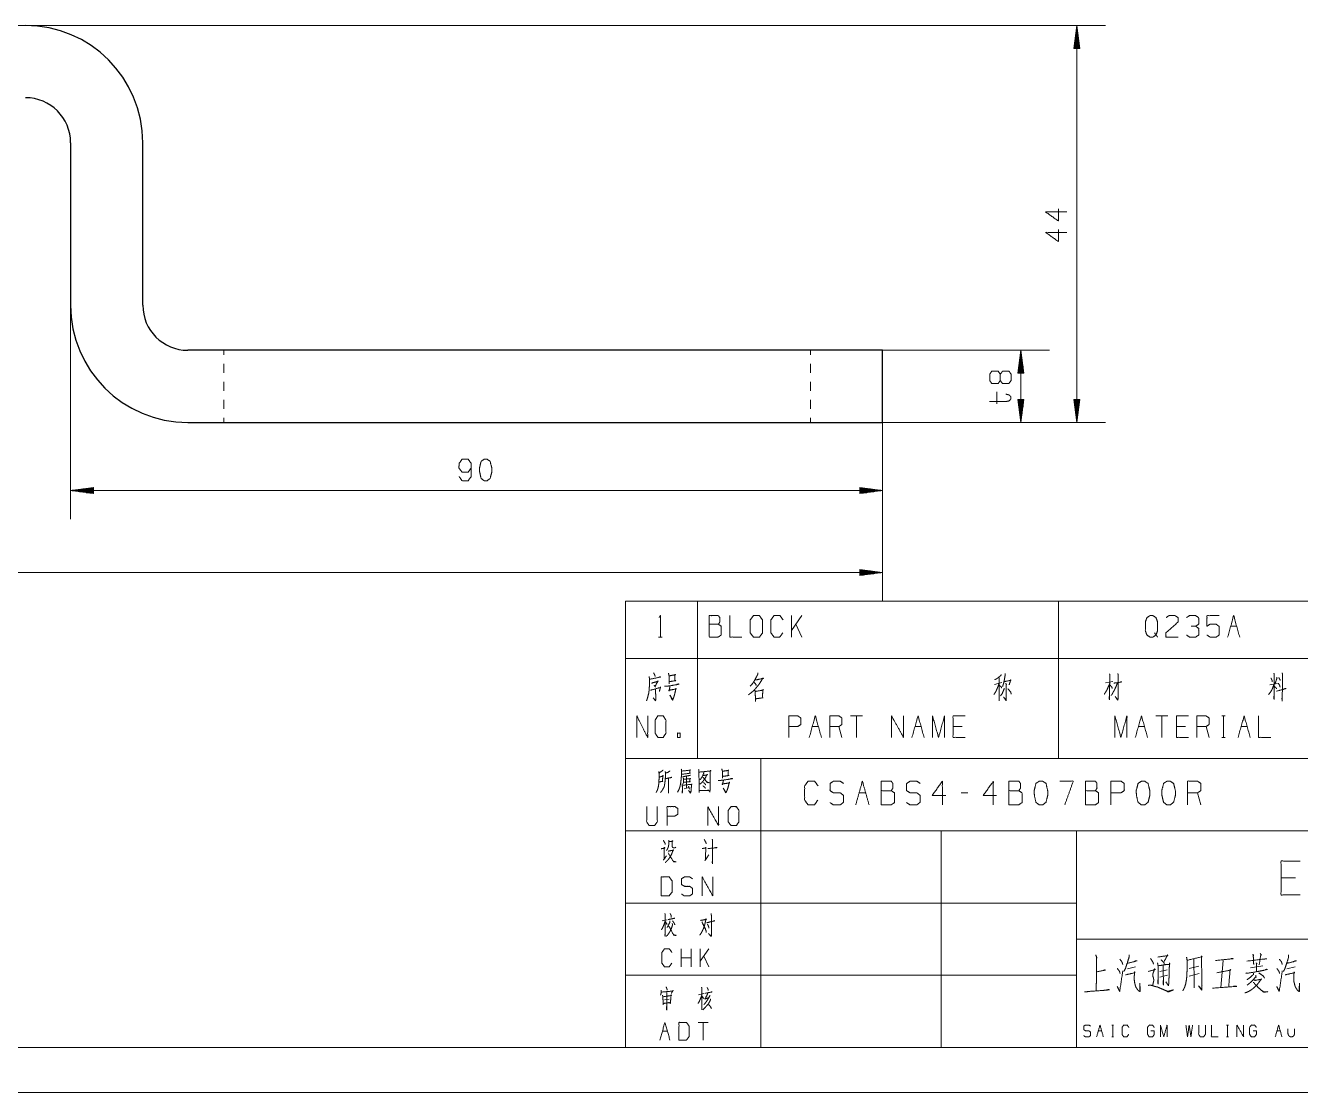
# Model space of a CAD drawing. Header units: millimetres. Extents: x 0 to 420, y 0 to 297.
# Drawn here: x 168.5 to 309.8, y 0 to 118.3 of the extents above; entities that cross this region are included whole.
import ezdxf

# ---------------------------------------------------------------- set-up
doc = ezdxf.new("R2010")
doc.units = ezdxf.units.MM
doc.layers.add('1', color=7, linetype='Continuous', true_color=0xffffff)

msp = doc.modelspace()

# ---------------------------------------------------------------- linework, layer by layer
at = {"layer": '1', "color": 13, "linetype": 'Continuous', "lineweight": 18}
for p, q in [((166.93, 118.26), (288.21, 118.26)), ((285.03, 118.26), (284.7, 115.72)), ((284.91, 115.72), (284.91, 117.29)), ((284.96, 115.72), (284.96, 117.68)), ((285.01, 115.72), (285.01, 118.07)), ((285.37, 115.72), (285.03, 118.26)), ((285.03, 118.26), (285.03, 74.26)), ((285.06, 115.72), (285.06, 118.07)), ((285.11, 115.72), (285.11, 117.68)), ((285.16, 115.72), (285.16, 117.29)), ((284.76, 115.72), (284.76, 116.14)), ((284.81, 115.72), (284.81, 116.52)), ((284.86, 115.72), (284.86, 116.91)), ((285.21, 115.72), (285.21, 116.91)), ((285.26, 115.72), (285.26, 116.52)), ((285.31, 115.72), (285.31, 116.14)), ((284.7, 115.72), (284.7, 115.75)), ((284.7, 115.72), (284.7, 115.75)), ((284.7, 115.72), (285.37, 115.72)), ((285.36, 115.72), (285.36, 115.75)), ((285.36, 115.72), (285.36, 115.75)), ((173.51, 87.26), (173.51, 63.54)), ((263.51, 82.26), (282.02, 82.26)), ((278.84, 82.26), (278.51, 79.72)), ((278.82, 79.72), (278.82, 82.07)), ((279.18, 79.72), (278.84, 82.26)), ((278.84, 82.26), (278.84, 74.26)), ((278.87, 79.72), (278.87, 82.07)), ((278.66, 79.72), (278.66, 80.91)), ((278.72, 79.72), (278.72, 81.29)), ((278.77, 79.72), (278.77, 81.68)), ((278.92, 79.72), (278.92, 81.68)), ((278.97, 79.72), (278.97, 81.29)), ((279.02, 79.72), (279.02, 80.91)), ((278.51, 79.72), (278.51, 79.75)), ((278.51, 79.72), (278.51, 79.75)), ((278.51, 79.72), (279.18, 79.72)), ((278.56, 79.72), (278.56, 80.14)), ((278.61, 79.72), (278.61, 80.52)), ((279.07, 79.72), (279.07, 80.52)), ((279.12, 79.72), (279.12, 80.14)), ((279.17, 79.72), (279.17, 79.75)), ((279.17, 79.72), (279.17, 79.75)), ((278.51, 76.8), (278.51, 76.77)), ((278.51, 76.8), (278.51, 76.77)), ((278.51, 76.8), (278.84, 74.26)), ((279.18, 76.8), (278.51, 76.8)), ((278.56, 76.8), (278.56, 76.38)), ((278.61, 76.8), (278.61, 76)), ((278.66, 76.8), (278.66, 75.61)), ((278.72, 76.8), (278.72, 75.22)), ((278.77, 76.8), (278.77, 74.84)), ((278.82, 76.8), (278.82, 74.45)), ((278.84, 74.26), (279.18, 76.8)), ((278.87, 76.8), (278.87, 74.45)), ((278.92, 76.8), (278.92, 74.84)), ((278.97, 76.8), (278.97, 75.22)), ((279.02, 76.8), (279.02, 75.61)), ((279.07, 76.8), (279.07, 76)), ((279.12, 76.8), (279.12, 76.38)), ((279.17, 76.8), (279.17, 76.77)), ((279.17, 76.8), (279.17, 76.77)), ((284.7, 76.8), (284.7, 76.77)), ((284.7, 76.8), (284.7, 76.77)), ((284.7, 76.8), (285.03, 74.26)), ((285.37, 76.8), (284.7, 76.8)), ((284.76, 76.8), (284.76, 76.38)), ((284.81, 76.8), (284.81, 76)), ((284.86, 76.8), (284.86, 75.61)), ((284.91, 76.8), (284.91, 75.22)), ((284.96, 76.8), (284.96, 74.84)), ((285.01, 76.8), (285.01, 74.45)), ((285.03, 74.26), (285.37, 76.8)), ((285.06, 76.8), (285.06, 74.45)), ((285.11, 76.8), (285.11, 74.84)), ((285.16, 76.8), (285.16, 75.22)), ((285.21, 76.8), (285.21, 75.61)), ((285.26, 76.8), (285.26, 76)), ((285.31, 76.8), (285.31, 76.38)), ((285.36, 76.8), (285.36, 76.77)), ((285.36, 76.8), (285.36, 76.77)), ((263.51, 74.26), (263.51, 54.45)), ((263.51, 74.26), (263.51, 63.54)), ((263.51, 74.26), (282.02, 74.26)), ((263.51, 74.26), (288.21, 74.26)), ((176.05, 67.05), (173.51, 66.71)), ((173.51, 66.71), (176.05, 66.38)), ((263.51, 66.71), (173.51, 66.71)), ((176.05, 66.74), (173.7, 66.74)), ((176.05, 66.69), (173.7, 66.69)), ((176.05, 66.79), (174.09, 66.79)), ((176.05, 66.64), (174.09, 66.64)), ((176.05, 66.84), (174.48, 66.84)), ((176.05, 66.59), (174.48, 66.59)), ((176.05, 66.89), (174.86, 66.89)), ((176.05, 66.54), (174.86, 66.54)), ((176.05, 66.94), (175.25, 66.94)), ((176.05, 66.48), (175.25, 66.48)), ((176.05, 66.99), (175.63, 66.99)), ((176.05, 66.43), (175.63, 66.43)), ((176.05, 67.04), (176.02, 67.04)), ((176.05, 67.04), (176.02, 67.04)), ((176.05, 66.38), (176.05, 67.05)), ((260.97, 67.05), (260.97, 66.38)), ((263.51, 66.71), (260.97, 67.05)), ((260.97, 67.04), (261, 67.04)), ((260.97, 67.04), (261, 67.04)), ((260.97, 66.99), (261.39, 66.99)), ((260.97, 66.94), (261.77, 66.94)), ((260.97, 66.89), (262.16, 66.89)), ((260.97, 66.84), (262.55, 66.84)), ((260.97, 66.79), (262.93, 66.79)), ((260.97, 66.74), (263.32, 66.74)), ((260.97, 66.38), (263.51, 66.71)), ((260.97, 66.69), (263.32, 66.69)), ((260.97, 66.64), (262.93, 66.64)), ((260.97, 66.59), (262.55, 66.59)), ((260.97, 66.54), (262.16, 66.54)), ((260.97, 66.48), (261.77, 66.48)), ((260.97, 66.43), (261.39, 66.43)), ((176.05, 66.38), (176.02, 66.38)), ((176.05, 66.38), (176.02, 66.38)), ((260.97, 66.38), (261, 66.38)), ((260.97, 66.38), (261, 66.38)), ((260.97, 57.96), (261, 57.96)), ((260.97, 57.96), (261, 57.96)), ((260.97, 57.96), (260.97, 57.29)), ((263.51, 57.63), (260.97, 57.96)), ((263.51, 57.63), (61.51, 57.63)), ((260.97, 57.91), (261.39, 57.91)), ((260.97, 57.85), (261.77, 57.85)), ((260.97, 57.8), (262.16, 57.8)), ((260.97, 57.75), (262.55, 57.75)), ((260.97, 57.7), (262.93, 57.7)), ((260.97, 57.65), (263.32, 57.65)), ((260.97, 57.29), (263.51, 57.63)), ((260.97, 57.6), (263.32, 57.6)), ((260.97, 57.55), (262.93, 57.55)), ((260.97, 57.5), (262.55, 57.5)), ((260.97, 57.45), (262.16, 57.45)), ((260.97, 57.4), (261.77, 57.4)), ((260.97, 57.35), (261.39, 57.35)), ((260.97, 57.3), (261, 57.3)), ((260.97, 57.3), (261, 57.3))]:
    msp.add_line(p, q, dxfattribs=at)
at = {"layer": '1', "color": 30, "linetype": 'Continuous', "lineweight": 25}
for p, q in [((173.51, 105.26), (173.51, 87.26)), ((181.51, 87.26), (181.51, 105.26)), ((263.51, 82.26), (186.51, 82.26)), ((263.51, 74.26), (263.51, 82.26)), ((186.51, 74.26), (263.51, 74.26))]:
    msp.add_line(p, q, dxfattribs=at)
at = {"layer": '1', "color": 43, "linetype": 'Continuous', "lineweight": 18}
for p, q in [((190.51, 82.26), (190.51, 81.76)), ((255.51, 81.76), (255.51, 82.26)), ((190.51, 80.76), (190.51, 79.76)), ((255.51, 79.76), (255.51, 80.76)), ((190.51, 78.76), (190.51, 77.76)), ((255.51, 77.76), (255.51, 78.76)), ((190.51, 76.76), (190.51, 75.76)), ((255.51, 75.76), (255.51, 76.76)), ((190.51, 74.76), (190.51, 74.26)), ((255.51, 74.26), (255.51, 74.76))]:
    msp.add_line(p, q, dxfattribs=at)
at = {"layer": '1', "color": 95, "linetype": 'Continuous', "lineweight": 18}
for p, q in [((276.18, 76.32), (276.18, 77.64)), ((235, 54.46), (243, 54.46)), ((235, 54.46), (235, 48.11)), ((243, 54.46), (243, 48.11)), ((243, 54.46), (283, 54.46)), ((283, 54.46), (283, 48.11)), ((283, 54.46), (313, 54.46)), ((254.57, 52.85), (253.41, 51.2)), ((253.41, 50.48), (253.41, 52.85)), ((254.57, 50.48), (253.9, 51.9)), ((302.09, 51.68), (302.76, 51.68)), ((238.67, 50.48), (239.09, 50.48)), ((235, 48.11), (243, 48.11)), ((235, 48.11), (235, 37)), ((243, 48.11), (243, 37)), ((243, 48.11), (283, 48.11)), ((283, 48.11), (283, 37)), ((283, 48.11), (313, 48.11)), ((275.91, 45.23), (276.73, 45.45)), ((288.21, 45.4), (289.01, 45.55)), ((306.41, 45.2), (307.27, 45.33)), ((261.28, 41.74), (259.94, 41.74)), ((260.61, 41.74), (260.61, 39.36)), ((295.14, 41.74), (293.8, 41.74)), ((294.47, 41.74), (294.47, 39.36)), ((301.12, 41.74), (301.46, 41.74)), ((301.3, 41.74), (301.3, 39.36)), ((255.72, 40.56), (256.39, 40.56)), ((259, 39.36), (258.67, 40.56)), ((267.1, 40.56), (267.77, 40.56)), ((272.33, 40.56), (271.32, 40.56)), ((291.86, 40.56), (292.53, 40.56)), ((297.08, 40.56), (296.08, 40.56)), ((299.7, 39.36), (299.36, 40.56)), ((303.24, 40.56), (303.91, 40.56)), ((301.12, 39.36), (301.46, 39.36)), ((235, 37), (243, 37)), ((243, 37), (283, 37)), ((283, 37), (313, 37)), ((241.79, 35.05), (241.78, 33.74)), ((241.5, 33.66), (242.04, 33.81)), ((260.9, 33.21), (261.64, 33.21)), ((272.95, 33.21), (272.21, 33.21)), ((298.78, 31.88), (298.41, 33.21)), ((309.27, 23.8), (307.68, 23.8)), ((239.62, 19.15), (239.06, 19.01)), ((239.43, 18.9), (239.63, 18.63)), ((241.17, 13.94), (241.17, 15.91)), ((242.28, 13.94), (242.28, 15.91)), ((244.25, 15.91), (243.29, 14.54)), ((243.29, 13.94), (243.29, 15.91)), ((242.28, 14.94), (241.17, 14.94)), ((244.25, 13.94), (243.7, 15.12)), ((301.25, 14.63), (300.98, 11.62)), ((290.64, 13.69), (291.54, 13.94)), ((294.25, 13.42), (295.03, 13.59)), ((294.25, 12.8), (295.08, 13)), ((297.47, 12.9), (298.59, 13.18)), ((298.54, 14.01), (297.49, 13.73)), ((304.3, 13.8), (305.66, 14.04)), ((308.32, 13.69), (309.22, 13.94)), ((239.32, 10.28), (239.85, 10.36)), ((243.7, 10.96), (243.12, 10.84)), ((243.49, 10.67), (243.68, 10.43)), ((244.18, 7.77), (243.07, 7.77)), ((243.62, 7.77), (243.62, 5.8)), ((288.91, 7.48), (289.1, 7.48)), ((289.01, 7.48), (289.01, 6.17)), ((301.64, 7.48), (301.83, 7.48)), ((301.74, 7.48), (301.74, 6.17)), ((239.1, 6.79), (239.66, 6.79)), ((287.41, 6.84), (287.78, 6.84)), ((288.91, 6.17), (289.1, 6.17)), ((301.64, 6.17), (301.83, 6.17)), ((307.21, 6.84), (307.58, 6.84))]:
    msp.add_line(p, q, dxfattribs=at)
at = {"layer": '1', "color": 132, "linetype": 'Continuous', "lineweight": 18}
for p, q in [((235, 37), (235, 5)), ((235, 37), (415, 37)), ((250, 37), (250, 5)), ((235, 29), (415, 29)), ((270, 29), (270, 5)), ((285, 29), (285, 5)), ((235, 21), (285, 21)), ((285, 17), (394, 17)), ((235, 13), (285, 13)), ((25, 5), (415, 5)), ((235, 5), (415, 5)), ((0, 0), (420, 0))]:
    msp.add_line(p, q, dxfattribs=at)
at = {"layer": '1', "color": 30, "linetype": 'Continuous', "lineweight": 25}
for centre, radius, start, end in [((168.51, 105.26), 13, 0, 90), ((168.51, 105.26), 5, 0, 90), ((186.51, 87.26), 13, 180, 270), ((186.51, 87.26), 5, 180, 270)]:
    msp.add_arc(centre, radius, start, end, dxfattribs=at)
at = {"layer": '1', "color": 95, "linetype": 'Continuous', "lineweight": 18}
for points, knots in [([(282.99, 97.94), (282.99, 96.59), (281.57, 97.6), (283.94, 97.6)], [0, 0, 0.24587, 0.565295, 1, 1]), ([(282.99, 95.66), (282.99, 94.32), (281.57, 95.33), (283.94, 95.33)], [0, 0, 0.24587, 0.565295, 1, 1]), ([(276.55, 78.91), (276.33, 78.59), (275.6, 78.59), (275.38, 78.91), (275.38, 79.6), (275.6, 79.94), (276.33, 79.94), (276.55, 79.6), (276.55, 78.91), (276.8, 78.58), (277.5, 78.58), (277.75, 78.91), (277.75, 79.6), (277.53, 79.94), (276.8, 79.94), (276.55, 79.6)], [0, 0, 0.047573, 0.136085, 0.183659, 0.267815, 0.317165, 0.405677, 0.455028, 0.539184, 0.590296, 0.675757, 0.72687, 0.811026, 0.860376, 0.948888, 1, 1]), ([(277.18, 77.4), (277.53, 77.31), (277.73, 77.11), (277.73, 76.87), (277.53, 76.65), (277.18, 76.58), (275.35, 76.58)], [0, 0, 0.107404, 0.190397, 0.264021, 0.350761, 0.456999, 1, 1]), ([(216.57, 68.28), (216.89, 67.81), (217.58, 67.81), (217.91, 68.28), (217.91, 69.71), (217.58, 70.18), (216.89, 70.18), (216.57, 69.71), (216.55, 69.23), (216.89, 68.76), (217.58, 68.76), (217.91, 69.23)], [0, 0, 0.076857, 0.169525, 0.247728, 0.439296, 0.517499, 0.610167, 0.687024, 0.750924, 0.829129, 0.921797, 1, 1]), ([(219.68, 67.81), (220.01, 68.06), (220.19, 68.76), (220.19, 69.23), (220.01, 69.96), (219.68, 70.18), (219.34, 70.18), (219.01, 69.96), (218.83, 69.23), (218.85, 68.76), (219.01, 68.06), (219.34, 67.81), (219.68, 67.81)], [0, 0, 0.067527, 0.183972, 0.260585, 0.380944, 0.446143, 0.500306, 0.565505, 0.685864, 0.76253, 0.87831, 0.945837, 1, 1]), ([(238.74, 52.65), (238.88, 52.85), (238.88, 50.48)], [0, 0, 0.093491, 1, 1]), ([(244.3, 51.9), (244.3, 52.85), (245.31, 52.85), (245.47, 52.63), (245.47, 52.15), (245.31, 51.9), (244.3, 51.9), (244.3, 50.48), (245.29, 50.48), (245.62, 50.7), (245.62, 51.68), (245.31, 51.9)], [0, 0, 0.115917, 0.238846, 0.272468, 0.330427, 0.366584, 0.489512, 0.663388, 0.78416, 0.833484, 0.952452, 1, 1]), ([(246.58, 52.85), (246.58, 50.48), (247.92, 50.48)], [0, 0, 0.638733, 1, 1]), ([(249.19, 50.48), (249.86, 50.48), (250.2, 50.95), (250.2, 52.38), (249.86, 52.85), (249.19, 52.85), (248.83, 52.38), (248.83, 50.95), (249.19, 50.48)], [0, 0, 0.102684, 0.191619, 0.409477, 0.498411, 0.601095, 0.691619, 0.909477, 1, 1]), ([(252.45, 50.95), (252.12, 50.48), (251.46, 50.48), (251.13, 50.95), (251.13, 52.38), (251.46, 52.85), (252.14, 52.85), (252.47, 52.38)], [0, 0, 0.11457, 0.243368, 0.357935, 0.638584, 0.753151, 0.88543, 1, 1]), ([(293.65, 50.95), (293.81, 50.7), (293.48, 50.48), (293.14, 50.48), (292.8, 50.7), (292.63, 51.18), (292.63, 52.15), (292.8, 52.63), (293.14, 52.85), (293.48, 52.85), (293.81, 52.63), (293.99, 52.15), (293.99, 51.2), (293.81, 50.7), (293.99, 50.48)], [0, 0, 0.043279, 0.102317, 0.151367, 0.210407, 0.284429, 0.426831, 0.500853, 0.559894, 0.608944, 0.667982, 0.742004, 0.880755, 0.958211, 1, 1]), ([(294.92, 52.63), (295.24, 52.85), (295.93, 52.85), (296.27, 52.63), (296.27, 52.15), (294.9, 50.95), (294.92, 50.48), (296.27, 50.48)], [0, 0, 0.069691, 0.192979, 0.265274, 0.350227, 0.674741, 0.759752, 1, 1]), ([(298.21, 51.68), (298.54, 51.9), (298.54, 52.63), (298.21, 52.85), (297.52, 52.85), (297.18, 52.63)], [0, 0, 0.153872, 0.429851, 0.583723, 0.846122, 1, 1]), ([(299.46, 50.7), (299.79, 50.48), (300.48, 50.48), (300.82, 50.7), (300.82, 51.65), (300.48, 51.9), (299.79, 51.9), (299.46, 51.68), (299.46, 52.85), (300.82, 52.85)], [0, 0, 0.062229, 0.168345, 0.230571, 0.376816, 0.441264, 0.547379, 0.609609, 0.79049, 1, 1]), ([(297.2, 50.7), (297.52, 50.48), (298.21, 50.48), (298.54, 50.7), (298.54, 51.43), (298.21, 51.68), (297.69, 51.68)], [0, 0, 0.124123, 0.34369, 0.472445, 0.703376, 0.836727, 1, 1]), ([(237.64, 46.1), (237.67, 45.8), (237.67, 45.4), (237.66, 45.05), (237.63, 44.58), (237.58, 44.23), (237.45, 43.73), (237.39, 43.53), (237.34, 43.4)], [0, 0, 0.110092, 0.256085, 0.383957, 0.5577, 0.686593, 0.874746, 0.95125, 1, 1]), ([(237.69, 45.8), (238.9, 46.05), (238.83, 46.08), (238.69, 46)], [0, 0, 0.844337, 0.890571, 1, 1]), ([(237.91, 45.37), (238.63, 45.58), (238.63, 45.62), (238.28, 45.02), (238.33, 44.93), (238.18, 45.15)], [0, 0, 0.399217, 0.42587, 0.794862, 0.853779, 1, 1]), ([(238.13, 46.5), (238.24, 46.3), (238.28, 46.2), (238.3, 46.1)], [0, 0, 0.518666, 0.769903, 1, 1]), ([(239.35, 45.02), (239.56, 45.02), (239.96, 45.08), (240.97, 45.25), (240.86, 45.28), (240.7, 45.23)], [0, 0, 0.106701, 0.321702, 0.85493, 0.913855, 1, 1]), ([(239.78, 46.47), (239.84, 46.18), (239.84, 45.3), (239.84, 45.53), (240.59, 45.65), (240.47, 45.65), (240.5, 46.28), (240.51, 46.38), (240.54, 46.3), (240.43, 46.28), (239.84, 46.18)], [0, 0, 0.080215, 0.309219, 0.368106, 0.567901, 0.600755, 0.764536, 0.791028, 0.812305, 0.841788, 1, 1]), ([(249.44, 45.75), (249.5, 45.73), (250.29, 45.9), (250.24, 45.95), (250.1, 45.7), (249.94, 45.43), (249.78, 45.2), (249.6, 44.98), (249.41, 44.75), (249.2, 44.52), (248.97, 44.33), (248.79, 44.2), (248.65, 44.08)], [0, 0, 0.0171, 0.254607, 0.275861, 0.359626, 0.452276, 0.532639, 0.616084, 0.702807, 0.792986, 0.881826, 0.944957, 1, 1]), ([(249.69, 46.53), (249.67, 46.35), (249.46, 45.95), (249.34, 45.7), (249.2, 45.48), (249.02, 45.23), (248.84, 45.05)], [0, 0, 0.101776, 0.36375, 0.525156, 0.678923, 0.856077, 1, 1]), ([(249.25, 45.48), (249.28, 45.45), (249.48, 45.23), (249.5, 45.1), (249.43, 45.28)], [0, 0, 0.066034, 0.519579, 0.712126, 1, 1]), ([(276.41, 45.33), (276.3, 45), (276.18, 44.73), (276.07, 44.45), (275.97, 44.3), (275.84, 44.1)], [0, 0, 0.251918, 0.474135, 0.691328, 0.826704, 1, 1]), ([(276.66, 46.33), (276.62, 46.22), (276.39, 46.03), (276.14, 45.85), (275.93, 45.75)], [0, 0, 0.111855, 0.433099, 0.752711, 1, 1]), ([(276.41, 45.95), (276.43, 43.98), (276.44, 43.42), (276.41, 43.53), (276.43, 43.75)], [0, 0, 0.691282, 0.883884, 0.921007, 1, 1]), ([(277.11, 46.43), (277.1, 46.3), (277.01, 45.78), (276.94, 45.43), (276.81, 45)], [0, 0, 0.086568, 0.451631, 0.696475, 1, 1]), ([(277.15, 45.35), (277.24, 45.23), (277.2, 45.25), (277.22, 43.92), (277.22, 43.6), (277.2, 43.42), (276.92, 43.83), (277.2, 43.48)], [0, 0, 0.051678, 0.066292, 0.513632, 0.623346, 0.682724, 0.848097, 1, 1]), ([(276.97, 45.53), (277.77, 45.7), (277.7, 45.73), (277.54, 45.18)], [0, 0, 0.557068, 0.608359, 1, 1]), ([(288.69, 45.33), (288.51, 44.95), (288.37, 44.6), (288.23, 44.38), (288.07, 44.13)], [0, 0, 0.306151, 0.584923, 0.781175, 1, 1]), ([(288.67, 46.4), (288.69, 46.28), (288.65, 43.55), (288.62, 43.7), (288.67, 44.18)], [0, 0, 0.03624, 0.818558, 0.862798, 1, 1]), ([(289.52, 45.35), (289.38, 45), (289.2, 44.6), (289.04, 44.33), (288.94, 44.13), (288.83, 44)], [0, 0, 0.247885, 0.535064, 0.743693, 0.892347, 1, 1]), ([(289.15, 45.37), (290.01, 45.5), (289.96, 45.53), (289.86, 45.48)], [0, 0, 0.832664, 0.888443, 1, 1]), ([(289.59, 46.43), (289.61, 46.3), (289.61, 43.67), (289.59, 43.53), (289.57, 43.48), (289.27, 43.9), (289.57, 43.53)], [0, 0, 0.03191, 0.695404, 0.733579, 0.746984, 0.878542, 1, 1]), ([(306.55, 45.93), (306.67, 45.7), (306.69, 45.6), (306.69, 45.5)], [0, 0, 0.560245, 0.781808, 1, 1]), ([(306.88, 46.47), (306.92, 46.33), (306.9, 43.58), (306.87, 43.73), (306.9, 44.03)], [0, 0, 0.04586, 0.864244, 0.910105, 1, 1]), ([(307.22, 46.05), (307.22, 45.93), (306.99, 45.28)], [0, 0, 0.153484, 1, 1]), ([(307.38, 45.35), (307.48, 45.18), (307.54, 45.05), (307.56, 44.93)], [0, 0, 0.438509, 0.729472, 1, 1]), ([(307.41, 46), (307.56, 45.75), (307.57, 45.65)], [0, 0, 0.738795, 1, 1]), ([(307.8, 46.5), (307.84, 46.33), (307.8, 43.4), (307.77, 43.63), (307.8, 43.92)], [0, 0, 0.049134, 0.854185, 0.916866, 1, 1]), ([(237.77, 44.58), (238.91, 44.9), (238.9, 44.98), (238.77, 44.45)], [0, 0, 0.658858, 0.701264, 1, 1]), ([(238.35, 44.73), (238.36, 43.8), (238.36, 43.53), (238.35, 43.4), (238.07, 43.75), (238.33, 43.45)], [0, 0, 0.42491, 0.551214, 0.609076, 0.815631, 1, 1]), ([(239.95, 45.08), (239.84, 44.48), (239.81, 44.58), (240.64, 44.73), (240.59, 44.83), (240.59, 44.73), (240.5, 44.3), (240.43, 44.03), (240.36, 43.8), (240.29, 43.63), (240.25, 43.5), (240.22, 43.48), (239.93, 44.05), (240.23, 43.53)], [0, 0, 0.140876, 0.165081, 0.360229, 0.385754, 0.40885, 0.509385, 0.574531, 0.629565, 0.672502, 0.70335, 0.712616, 0.860567, 1, 1]), ([(249.34, 44.58), (249.37, 44.5), (249.41, 43.88), (249.43, 43.8), (249.43, 43.35), (249.41, 43.55), (249.41, 43.63), (250.27, 43.75), (250.17, 43.75), (250.26, 44.68), (250.29, 44.63), (250.24, 44.6), (249.39, 44.45)], [0, 0, 0.018828, 0.160989, 0.178489, 0.280681, 0.326276, 0.343309, 0.542028, 0.566109, 0.777127, 0.791032, 0.804344, 1, 1]), ([(276.43, 45.15), (276.66, 44.95), (276.71, 44.85)], [0, 0, 0.729081, 1, 1]), ([(276.99, 44.83), (276.97, 44.7), (276.78, 44.25), (276.58, 43.95)], [0, 0, 0.129621, 0.63294, 1, 1]), ([(277.4, 44.75), (277.72, 44.35), (277.77, 44.15)], [0, 0, 0.711824, 1, 1]), ([(288.71, 45.18), (288.95, 44.88), (288.97, 44.77)], [0, 0, 0.792937, 1, 1]), ([(306.87, 45.18), (306.72, 44.77), (306.57, 44.48), (306.42, 44.27), (306.28, 44.1)], [0, 0, 0.34388, 0.619111, 0.817638, 1, 1]), ([(306.9, 45.05), (307.13, 44.83), (307.18, 44.75)], [0, 0, 0.777846, 1, 1]), ([(307.15, 44.48), (308.23, 44.77), (308.16, 44.8), (308.03, 44.73)], [0, 0, 0.835919, 0.891927, 1, 1]), ([(236.28, 39.36), (236.28, 41.74), (237.47, 39.36), (237.47, 41.74)], [0, 0, 0.320621, 0.679379, 1, 1]), ([(238.6, 39.36), (239.2, 39.36), (239.5, 39.84), (239.5, 41.26), (239.2, 41.74), (238.6, 41.74), (238.29, 41.26), (238.29, 39.84), (238.6, 39.36)], [0, 0, 0.094594, 0.183574, 0.409674, 0.498654, 0.593248, 0.683574, 0.909674, 1, 1]), ([(253.11, 39.36), (253.11, 41.74), (254.11, 41.74), (254.45, 41.51), (254.45, 40.79), (254.1, 40.56), (253.11, 40.56)], [0, 0, 0.401146, 0.571314, 0.639588, 0.762043, 0.832817, 1, 1]), ([(257.66, 39.36), (257.66, 41.74), (258.67, 41.74), (259, 41.51), (259, 40.79), (258.67, 40.56), (257.66, 40.56)], [0, 0, 0.400952, 0.571034, 0.639278, 0.761674, 0.829918, 1, 1]), ([(264.49, 39.36), (264.49, 41.74), (265.83, 39.36), (265.83, 41.74)], [0, 0, 0.317574, 0.682426, 1, 1]), ([(269.04, 39.36), (269.04, 41.74), (269.71, 39.36), (270.38, 41.74), (270.38, 39.36)], [0, 0, 0.245192, 0.5, 0.754808, 1, 1]), ([(272.66, 39.36), (271.32, 39.36), (271.32, 41.74), (272.66, 41.74)], [0, 0, 0.26539, 0.73461, 1, 1]), ([(289.25, 39.36), (289.25, 41.74), (289.92, 39.36), (290.59, 41.74), (290.59, 39.36)], [0, 0, 0.245192, 0.5, 0.754808, 1, 1]), ([(297.42, 39.36), (296.08, 39.36), (296.08, 41.74), (297.42, 41.74)], [0, 0, 0.26539, 0.73461, 1, 1]), ([(298.35, 39.36), (298.35, 41.74), (299.36, 41.74), (299.7, 41.51), (299.7, 40.79), (299.36, 40.56), (298.35, 40.56)], [0, 0, 0.400952, 0.571034, 0.639278, 0.761674, 0.829918, 1, 1]), ([(305.18, 41.74), (305.18, 39.36), (306.53, 39.36)], [0, 0, 0.638733, 1, 1]), ([(240.77, 39.36), (241.07, 39.36), (241.07, 39.84), (240.77, 39.84), (240.77, 39.36)], [0, 0, 0.192791, 0.5, 0.692791, 1, 1]), ([(239.2, 35.73), (239.14, 35.69), (238.72, 35.4), (238.69, 35.58), (238.73, 35.4), (238.73, 34.83), (238.72, 34.47), (238.7, 34.23), (238.67, 33.99), (238.62, 33.77), (238.56, 33.55), (238.48, 33.39), (238.42, 33.26)], [0, 0, 0.024363, 0.186803, 0.243942, 0.302154, 0.485023, 0.597668, 0.675195, 0.753199, 0.825098, 0.898191, 0.953346, 1, 1]), ([(239.94, 35.64), (239.69, 35.47), (239.45, 35.4), (239.42, 35.58), (239.45, 35.31), (239.44, 35.05), (239.42, 34.76), (239.4, 34.52), (239.37, 34.3), (239.34, 34.05), (239.3, 33.88), (239.22, 33.74), (239.14, 33.59), (239.06, 33.46), (238.98, 33.35), (238.9, 33.26)], [0, 0, 0.096323, 0.172941, 0.229419, 0.31342, 0.396988, 0.487497, 0.564126, 0.634338, 0.711439, 0.768976, 0.817389, 0.871907, 0.92032, 0.962889, 1, 1]), ([(241.2, 35.84), (241.21, 35.64), (241.21, 35.29), (241.2, 34.96), (241.18, 34.74), (241.15, 34.45), (241.11, 34.21), (241.06, 33.94), (241, 33.74), (240.92, 33.55), (240.79, 33.3)], [0, 0, 0.076501, 0.212087, 0.339339, 0.424292, 0.535104, 0.630036, 0.733301, 0.813244, 0.895184, 1, 1]), ([(241.25, 35.62), (242.21, 35.73), (242.17, 35.78), (242.12, 35.38), (242.2, 35.38), (241.23, 35.27)], [0, 0, 0.39108, 0.416924, 0.577585, 0.60892, 1, 1]), ([(243.12, 35.8), (243.15, 35.51), (243.18, 33.24), (243.17, 33.48), (244.27, 33.48), (244.2, 33.5), (244.04, 33.48)], [0, 0, 0.069512, 0.617083, 0.675676, 0.942511, 0.962039, 1, 1]), ([(243.17, 35.51), (244.48, 35.64), (244.43, 35.71), (244.4, 35.51), (244.38, 33.52), (244.37, 33.3), (244.26, 33.48)], [0, 0, 0.32813, 0.348326, 0.398409, 0.893176, 0.948286, 1, 1]), ([(243.68, 35.49), (243.68, 35.38), (243.54, 35.05), (243.37, 34.78), (243.29, 34.67)], [0, 0, 0.119857, 0.510439, 0.853216, 1, 1]), ([(245.69, 35.86), (245.76, 35.6), (245.76, 34.83), (245.76, 35.03), (246.51, 35.14), (246.38, 35.14), (246.41, 35.69), (246.43, 35.78), (246.46, 35.71), (246.35, 35.69), (245.76, 35.6)], [0, 0, 0.076615, 0.294118, 0.350048, 0.563217, 0.598361, 0.753969, 0.779212, 0.799823, 0.831203, 1, 1]), ([(238.76, 34.41), (238.8, 34.43), (239.15, 34.5), (239.11, 34.47), (239.15, 35.16), (239.19, 35.07), (238.75, 34.96)], [0, 0, 0.022681, 0.239273, 0.269981, 0.676983, 0.732557, 1, 1]), ([(239.44, 34.78), (240.14, 34.92), (240.09, 34.94), (240.01, 34.89)], [0, 0, 0.834819, 0.895271, 1, 1]), ([(239.79, 34.83), (239.79, 33.19), (239.78, 33.3), (239.79, 33.48)], [0, 0, 0.849785, 0.907773, 1, 1]), ([(241.29, 34.23), (241.31, 34.03), (241.32, 33.52), (241.31, 33.19), (241.29, 33.28), (241.32, 33.5)], [0, 0, 0.147471, 0.523365, 0.768668, 0.835023, 1, 1]), ([(241.32, 34.05), (242.39, 34.16), (242.35, 34.23), (242.34, 34.12), (242.29, 33.61), (242.28, 33.41), (242.21, 33.19), (242.01, 33.48), (242.23, 33.26)], [0, 0, 0.374083, 0.399749, 0.43883, 0.61759, 0.687459, 0.767887, 0.891105, 1, 1]), ([(242.2, 35.18), (242.15, 35.14), (241.76, 35.07), (241.54, 35.03), (241.34, 34.98)], [0, 0, 0.07226, 0.516589, 0.766867, 1, 1]), ([(241.42, 34.87), (241.43, 34.72), (241.46, 34.27), (241.45, 34.39), (242.18, 34.45), (242.12, 34.45), (242.17, 34.85), (242.2, 34.78), (241.43, 34.72)], [0, 0, 0.056492, 0.217482, 0.258029, 0.525926, 0.548635, 0.694164, 0.720796, 1, 1]), ([(242, 33.94), (242.06, 33.77), (242.09, 33.63)], [0, 0, 0.579215, 1, 1]), ([(243.6, 35.16), (243.66, 35.14), (244.1, 35.2), (244.06, 35.27), (243.85, 34.85), (243.7, 34.63), (243.56, 34.45), (243.42, 34.3), (243.26, 34.19)], [0, 0, 0.033928, 0.260451, 0.302015, 0.540804, 0.679359, 0.795007, 0.902031, 1, 1]), ([(243.57, 34.92), (243.62, 34.92), (244.1, 34.34), (244.27, 34.34), (244.1, 34.39), (244.02, 34.43)], [0, 0, 0.037884, 0.645156, 0.784053, 0.927468, 1, 1]), ([(243.59, 33.99), (243.79, 33.83), (243.88, 33.72)], [0, 0, 0.637944, 1, 1]), ([(243.65, 34.36), (243.82, 34.21), (243.9, 34.1)], [0, 0, 0.630834, 1, 1]), ([(245.27, 34.58), (245.48, 34.58), (245.88, 34.63), (246.88, 34.78), (246.77, 34.8), (246.61, 34.76)], [0, 0, 0.107045, 0.322389, 0.855631, 0.914429, 1, 1]), ([(245.87, 34.63), (245.76, 34.1), (245.72, 34.19), (246.55, 34.32), (246.51, 34.41), (246.51, 34.32), (246.41, 33.94), (246.35, 33.7), (246.27, 33.5), (246.21, 33.35), (246.16, 33.24), (246.13, 33.22), (245.85, 33.72), (246.15, 33.26)], [0, 0, 0.136367, 0.159976, 0.371153, 0.396349, 0.418608, 0.516111, 0.579315, 0.633124, 0.675136, 0.705359, 0.714999, 0.861275, 1, 1]), ([(256.33, 32.41), (255.96, 31.88), (255.24, 31.88), (254.87, 32.41), (254.87, 33.98), (255.24, 34.5), (255.98, 34.5), (256.35, 33.98)], [0, 0, 0.114568, 0.243368, 0.357936, 0.638584, 0.753151, 0.885432, 1, 1]), ([(257.68, 32.13), (258.05, 31.88), (258.81, 31.88), (259.18, 32.16), (259.18, 32.93), (258.81, 33.21), (258.07, 33.21), (257.68, 33.45), (257.68, 34.26), (258.07, 34.5), (258.81, 34.5), (259.18, 34.26)], [0, 0, 0.068036, 0.184054, 0.254519, 0.372335, 0.4428, 0.555844, 0.62637, 0.748394, 0.818921, 0.931965, 1, 1]), ([(260.53, 31.88), (261.27, 34.5), (262.01, 31.88)], [0, 0, 0.500001, 1, 1]), ([(263.36, 33.45), (263.36, 34.5), (264.47, 34.5), (264.64, 34.26), (264.64, 33.73), (264.47, 33.45), (263.36, 33.45), (263.36, 31.88), (264.45, 31.88), (264.82, 32.13), (264.82, 33.21), (264.47, 33.45)], [0, 0, 0.115917, 0.238847, 0.272469, 0.330428, 0.366584, 0.489513, 0.663389, 0.784162, 0.833485, 0.952453, 1, 1]), ([(266.17, 32.13), (266.54, 31.88), (267.3, 31.88), (267.67, 32.16), (267.67, 32.93), (267.3, 33.21), (266.56, 33.21), (266.17, 33.45), (266.17, 34.26), (266.56, 34.5), (267.3, 34.5), (267.67, 34.26)], [0, 0, 0.068038, 0.184056, 0.254519, 0.372335, 0.442799, 0.555842, 0.62637, 0.748394, 0.818922, 0.931965, 1, 1]), ([(270.5, 32.93), (269.01, 32.93), (270.13, 34.5), (270.13, 31.88)], [0, 0, 0.24587, 0.565295, 1, 1]), ([(276.15, 32.93), (274.67, 32.93), (275.78, 34.5), (275.78, 31.88)], [0, 0, 0.24587, 0.565295, 1, 1]), ([(277.5, 33.45), (277.5, 34.5), (278.61, 34.5), (278.79, 34.26), (278.79, 33.73), (278.61, 33.45), (277.5, 33.45), (277.5, 31.88), (278.59, 31.88), (278.96, 32.13), (278.96, 33.21), (278.61, 33.45)], [0, 0, 0.115917, 0.238847, 0.272469, 0.330428, 0.366584, 0.489513, 0.663389, 0.784162, 0.833485, 0.952453, 1, 1]), ([(281.25, 31.88), (281.62, 32.16), (281.81, 32.93), (281.81, 33.45), (281.62, 34.26), (281.25, 34.5), (280.87, 34.5), (280.5, 34.26), (280.31, 33.45), (280.33, 32.93), (280.5, 32.16), (280.87, 31.88), (281.25, 31.88)], [0, 0, 0.067528, 0.183973, 0.260585, 0.380944, 0.446144, 0.500308, 0.565506, 0.685865, 0.76253, 0.878311, 0.945836, 1, 1]), ([(283.7, 31.88), (284.64, 34.5), (283.16, 34.5)], [0, 0, 0.652472, 1, 1]), ([(285.99, 33.45), (285.99, 34.5), (287.1, 34.5), (287.27, 34.26), (287.27, 33.73), (287.1, 33.45), (285.99, 33.45), (285.99, 31.88), (287.08, 31.88), (287.45, 32.13), (287.45, 33.21), (287.1, 33.45)], [0, 0, 0.115916, 0.238847, 0.272469, 0.330428, 0.366584, 0.489514, 0.663389, 0.784163, 0.833486, 0.952453, 1, 1]), ([(288.81, 31.88), (288.81, 34.5), (289.93, 34.5), (290.3, 34.26), (290.3, 33.45), (289.91, 33.21), (288.81, 33.21)], [0, 0, 0.401148, 0.571313, 0.639589, 0.762044, 0.83282, 1, 1]), ([(292.56, 31.88), (292.93, 32.16), (293.13, 32.93), (293.13, 33.45), (292.93, 34.26), (292.56, 34.5), (292.19, 34.5), (291.82, 34.26), (291.62, 33.45), (291.64, 32.93), (291.82, 32.16), (292.19, 31.88), (292.56, 31.88)], [0, 0, 0.067525, 0.18397, 0.260582, 0.380941, 0.446139, 0.500306, 0.565503, 0.685862, 0.762527, 0.878308, 0.945833, 1, 1]), ([(295.39, 31.88), (295.76, 32.16), (295.96, 32.93), (295.96, 33.45), (295.76, 34.26), (295.39, 34.5), (295.02, 34.5), (294.65, 34.26), (294.45, 33.45), (294.47, 32.93), (294.65, 32.16), (295.02, 31.88), (295.39, 31.88)], [0, 0, 0.067526, 0.183972, 0.260584, 0.380944, 0.446141, 0.500306, 0.565504, 0.685863, 0.762529, 0.87831, 0.945835, 1, 1]), ([(297.3, 31.88), (297.3, 34.5), (298.41, 34.5), (298.78, 34.26), (298.78, 33.45), (298.41, 33.21), (297.3, 33.21)], [0, 0, 0.40095, 0.571035, 0.639277, 0.761673, 0.829915, 1, 1]), ([(237.36, 31.68), (237.36, 30), (237.64, 29.58), (238.23, 29.58), (238.54, 30), (238.54, 31.68)], [0, 0, 0.33715, 0.438599, 0.557782, 0.66285, 1, 1]), ([(239.62, 29.58), (239.62, 31.68), (240.51, 31.68), (240.81, 31.48), (240.81, 30.84), (240.49, 30.64), (239.62, 30.64)], [0, 0, 0.401145, 0.571312, 0.639588, 0.762043, 0.832818, 1, 1]), ([(244.15, 29.58), (244.15, 31.68), (245.33, 29.58), (245.33, 31.68)], [0, 0, 0.317575, 0.682425, 1, 1]), ([(246.71, 29.58), (247.3, 29.58), (247.59, 30), (247.59, 31.26), (247.3, 31.68), (246.71, 31.68), (246.39, 31.26), (246.39, 30), (246.71, 29.58)], [0, 0, 0.102684, 0.19162, 0.409478, 0.498414, 0.601098, 0.69162, 0.909478, 1, 1]), ([(238.96, 27.01), (239.39, 27.1), (239.32, 27.19), (239.31, 27.01), (239.29, 25.84), (239.21, 25.75), (239.54, 26.22)], [0, 0, 0.167422, 0.209474, 0.278414, 0.733408, 0.779231, 1, 1]), ([(239.2, 27.94), (239.39, 27.63), (239.42, 27.5)], [0, 0, 0.726452, 1, 1]), ([(239.75, 26.75), (240.35, 26.86), (240.31, 26.92), (240.17, 26.53), (240.09, 26.35), (240.01, 26.2), (239.89, 26), (239.75, 25.82), (239.6, 25.67), (239.5, 25.55), (239.4, 25.49)], [0, 0, 0.254941, 0.288363, 0.462053, 0.541623, 0.612966, 0.709673, 0.80267, 0.888733, 0.952733, 1, 1]), ([(239.81, 27.98), (239.82, 27.78), (239.82, 27.56), (239.79, 27.37), (239.75, 27.17), (239.68, 27.03), (239.62, 26.92), (239.54, 26.81)], [0, 0, 0.161539, 0.340478, 0.503498, 0.668955, 0.787647, 0.890428, 1, 1]), ([(239.84, 27.81), (240.26, 27.85), (240.23, 27.92), (240.18, 27.74), (240.18, 27.59), (240.18, 27.3), (240.2, 27.23), (240.23, 27.17), (240.29, 27.14), (240.37, 27.12), (240.48, 27.12), (240.54, 27.14), (240.59, 27.19)], [0, 0, 0.256861, 0.301243, 0.412007, 0.505689, 0.679669, 0.720918, 0.765306, 0.805452, 0.854617, 0.920845, 0.960991, 1, 1]), ([(243.51, 27.03), (243.94, 27.12), (243.91, 27.17), (243.88, 25.8), (243.82, 25.71), (244.24, 26.33)], [0, 0, 0.163595, 0.183435, 0.685805, 0.725489, 1, 1]), ([(243.74, 28.03), (243.93, 27.7), (243.96, 27.56)], [0, 0, 0.736529, 1, 1]), ([(244.15, 27.03), (245.16, 27.14), (245.1, 27.17), (244.97, 27.12)], [0, 0, 0.837047, 0.891364, 1, 1]), ([(244.63, 28.09), (244.65, 27.94), (244.65, 25.36), (244.63, 25.53), (244.65, 25.75)], [0, 0, 0.049515, 0.872926, 0.929447, 1, 1]), ([(239.73, 26.55), (239.76, 26.55), (240.34, 25.58), (240.63, 25.55), (240.34, 25.62), (240.26, 25.71)], [0, 0, 0.016597, 0.617583, 0.775731, 0.937327, 1, 1]), ([(309.8, 21.91), (307.68, 21.91), (307.68, 25.65), (309.8, 25.65)], [0, 0, 0.265391, 0.734609, 1, 1]), ([(238.98, 21.79), (239.85, 21.79), (240.17, 22.21), (240.17, 23.47), (239.85, 23.89), (238.98, 23.89), (238.98, 21.79)], [0, 0, 0.142136, 0.227161, 0.43179, 0.516816, 0.658952, 1, 1]), ([(241.23, 21.99), (241.52, 21.79), (242.13, 21.79), (242.43, 22.01), (242.43, 22.63), (242.13, 22.85), (241.54, 22.85), (241.23, 23.05), (241.23, 23.69), (241.54, 23.89), (242.13, 23.89), (242.43, 23.69)], [0, 0, 0.068036, 0.184055, 0.254519, 0.372335, 0.4428, 0.555844, 0.62637, 0.748394, 0.81892, 0.931964, 1, 1]), ([(243.51, 21.79), (243.51, 23.89), (244.69, 21.79), (244.69, 23.89)], [0, 0, 0.317575, 0.682425, 1, 1]), ([(239.37, 19.83), (239.44, 19.71), (239.41, 19.75), (239.41, 17.31), (239.38, 17.45), (239.41, 17.66)], [0, 0, 0.048142, 0.065074, 0.880813, 0.930182, 1, 1]), ([(239.97, 19.83), (240.06, 19.65), (240.09, 19.52), (240.09, 19.4)], [0, 0, 0.449924, 0.728677, 1, 1]), ([(244.5, 19.85), (244.53, 19.63), (244.53, 18.05), (244.55, 17.54), (244.53, 17.33), (244.52, 17.29), (244.2, 17.62), (244.52, 17.33)], [0, 0, 0.066217, 0.519982, 0.669307, 0.729162, 0.741827, 0.875056, 1, 1]), ([(239.41, 19.01), (239.32, 18.72), (239.22, 18.47), (239.12, 18.24), (239, 18.03)], [0, 0, 0.285939, 0.539663, 0.775435, 1, 1]), ([(240.2, 18.72), (240.22, 18.55), (240.13, 18.26), (240.04, 18.03), (239.94, 17.85), (239.76, 17.56), (239.66, 17.43), (239.53, 17.31)], [0, 0, 0.103476, 0.291956, 0.443856, 0.576191, 0.787107, 0.887318, 1, 1]), ([(239.94, 19.03), (239.92, 18.86), (239.78, 18.57), (239.68, 18.36), (239.62, 18.28)], [0, 0, 0.201933, 0.596284, 0.876828, 1, 1]), ([(239.75, 19.17), (240.49, 19.32), (240.44, 19.34), (240.36, 19.29)], [0, 0, 0.838754, 0.907252, 1, 1]), ([(239.81, 18.43), (239.85, 18.38), (240.36, 17.43), (240.64, 17.41), (240.38, 17.47), (240.3, 17.56)], [0, 0, 0.033497, 0.633662, 0.788434, 0.938664, 1, 1]), ([(240.22, 19.03), (240.39, 18.8), (240.44, 18.69), (240.49, 18.57)], [0, 0, 0.535199, 0.744449, 1, 1]), ([(243.33, 19.07), (243.98, 19.19), (243.93, 19.25), (243.89, 19.01), (243.83, 18.76), (243.77, 18.49), (243.65, 18.16), (243.52, 17.89), (243.51, 17.85), (243.39, 17.66), (243.25, 17.45)], [0, 0, 0.244428, 0.272774, 0.366789, 0.461906, 0.564547, 0.695473, 0.807142, 0.823507, 0.905515, 1, 1]), ([(243.48, 18.92), (243.87, 18.12), (243.95, 17.89), (243.96, 17.74)], [0, 0, 0.70022, 0.886543, 1, 1]), ([(244.01, 18.84), (244.05, 18.82), (244.9, 19.03), (244.84, 19.05), (244.78, 19.01)], [0, 0, 0.045965, 0.873307, 0.932104, 1, 1]), ([(244.11, 18.65), (244.24, 18.34), (244.25, 18.2)], [0, 0, 0.698424, 1, 1]), ([(240.14, 14.34), (239.87, 13.94), (239.32, 13.94), (239.05, 14.34), (239.05, 15.52), (239.32, 15.91), (239.88, 15.91), (240.16, 15.52)], [0, 0, 0.114569, 0.243366, 0.357935, 0.638584, 0.753153, 0.885431, 1, 1]), ([(287.13, 15.25), (287.27, 14.9), (287.23, 15.01), (287.2, 14.28), (287.2, 12.25), (287.18, 11.28)], [0, 0, 0.088891, 0.116032, 0.287978, 0.770794, 1, 1]), ([(289.81, 14.76), (290.03, 14.49), (290.08, 14.35), (290.13, 14.18)], [0, 0, 0.519919, 0.73571, 1, 1]), ([(290.83, 15.25), (290.83, 15.01), (290.59, 14.25), (290.42, 13.73), (290.25, 13.42)], [0, 0, 0.124612, 0.535976, 0.817159, 1, 1]), ([(290.66, 14.32), (291.71, 14.59), (291.54, 14.59), (291.37, 14.49)], [0, 0, 0.745411, 0.862774, 1, 1]), ([(293.2, 14.87), (293.47, 14.45), (293.54, 14.21)], [0, 0, 0.661595, 1, 1]), ([(293.98, 14.38), (294.05, 14.01), (294.05, 12), (294, 12.25), (294.05, 12.59)], [0, 0, 0.129595, 0.800553, 0.883167, 1, 1]), ([(294, 15.01), (295.13, 15.18), (295.1, 15.25), (294.66, 14.42), (294.37, 14.7), (294.69, 14.38), (294.74, 14.25)], [0, 0, 0.361753, 0.385074, 0.683733, 0.811934, 0.953357, 1, 1]), ([(294.05, 14.04), (294.93, 14.18), (295.35, 14.21), (295.3, 14.35), (295.27, 13.28), (295.25, 12.63), (295.22, 12.07), (295.2, 11.83), (294.91, 12.25)], [0, 0, 0.19844, 0.29133, 0.324006, 0.56283, 0.709269, 0.832622, 0.88681, 1, 1]), ([(297.2, 15.01), (297.27, 14.59), (297.25, 14.18), (297.25, 13.45), (297.22, 12.8), (297.17, 12.42), (297.1, 12.04), (296.98, 11.66), (296.88, 11.45), (296.78, 11.28)], [0, 0, 0.110336, 0.219176, 0.409317, 0.581468, 0.681885, 0.783317, 0.887931, 0.947989, 1, 1]), ([(297.27, 14.66), (298.91, 15.04), (298.86, 15.14), (298.86, 14.63), (298.88, 13.21), (298.88, 12.38), (298.91, 11.87), (298.88, 11.52), (298.88, 11.35), (298.52, 11.83), (298.86, 11.45)], [0, 0, 0.250211, 0.267275, 0.344454, 0.55544, 0.678925, 0.756189, 0.80777, 0.833496, 0.923863, 1, 1]), ([(298, 14.8), (298.05, 12.07), (298.05, 11.59), (298.03, 11.8), (298.05, 12.21)], [0, 0, 0.711345, 0.837386, 0.891777, 1, 1]), ([(300.42, 14.63), (302.34, 14.83), (302.25, 14.87), (302.08, 14.8)], [0, 0, 0.870762, 0.917258, 1, 1]), ([(303.88, 14.56), (306.08, 14.83), (305.95, 14.83), (305.81, 14.76)], [0, 0, 0.886329, 0.935184, 1, 1]), ([(304.54, 15.32), (304.64, 15.18), (304.59, 15.18), (304.64, 14.18)], [0, 0, 0.138589, 0.178592, 1, 1]), ([(304.9, 14.38), (305, 14.28), (304.95, 14.25), (304.93, 13.42)], [0, 0, 0.138047, 0.196037, 1, 1]), ([(305.37, 15.39), (305.51, 15.21), (305.42, 15.28), (305.25, 14.14)], [0, 0, 0.151118, 0.230947, 1, 1]), ([(307.49, 14.76), (307.71, 14.49), (307.76, 14.35), (307.81, 14.18)], [0, 0, 0.519919, 0.73571, 1, 1]), ([(308.51, 15.25), (308.51, 15.01), (308.27, 14.25), (308.1, 13.73), (307.93, 13.42)], [0, 0, 0.124612, 0.535976, 0.817159, 1, 1]), ([(308.34, 14.32), (309.39, 14.59), (309.22, 14.59), (309.05, 14.49)], [0, 0, 0.745418, 0.86277, 1, 1]), ([(287.23, 13.38), (288.2, 13.56), (288.13, 13.59), (287.96, 13.52)], [0, 0, 0.788943, 0.853361, 1, 1]), ([(289.52, 13.76), (289.74, 13.45), (289.79, 13.35), (289.83, 13.18)], [0, 0, 0.564231, 0.734008, 1, 1]), ([(289.52, 11.73), (289.79, 11.21), (290.13, 13.49)], [0, 0, 0.202025, 1, 1]), ([(290.44, 13.04), (291.49, 13.28), (291.44, 13.38), (291.42, 13.14), (291.4, 12.8), (291.4, 12.56), (291.42, 12.28), (291.52, 11.87), (291.59, 11.66), (291.69, 11.52), (291.79, 11.35), (291.91, 11.25), (292.05, 11.18), (292.03, 12.11), (292.01, 11.25)], [0, 0, 0.198341, 0.219427, 0.264158, 0.327895, 0.3724, 0.423461, 0.501845, 0.542306, 0.573453, 0.609975, 0.639452, 0.669269, 0.84099, 1, 1]), ([(292.96, 13.42), (293.74, 13.63), (293.66, 13.69), (293.59, 13.49), (293.47, 13.18), (293.44, 13.04), (293.47, 12.87), (293.54, 12.66), (293.57, 12.42), (293.49, 12.07), (293.44, 11.87)], [0, 0, 0.288064, 0.323943, 0.402265, 0.521269, 0.571261, 0.63341, 0.711732, 0.798322, 0.924133, 1, 1]), ([(294.61, 14.07), (294.61, 13.21), (294.64, 12.38), (294.64, 11.9), (294.59, 12.14), (294.64, 12.56)], [0, 0, 0.304008, 0.595981, 0.766226, 0.853067, 1, 1]), ([(300.56, 13.28), (302.1, 13.56), (302.03, 13.66), (301.86, 11.69)], [0, 0, 0.426351, 0.460965, 1, 1]), ([(303.78, 13.25), (303.86, 13.21), (303.9, 13.21), (305.15, 13.42), (306.15, 13.63), (306.08, 13.66), (305.91, 13.59)], [0, 0, 0.030219, 0.048442, 0.519512, 0.900991, 0.93121, 1, 1]), ([(304.61, 13.21), (304.64, 13.07), (304.59, 13.07), (304.3, 12.8), (303.9, 12.49)], [0, 0, 0.128573, 0.17333, 0.54243, 1, 1]), ([(304.86, 13), (304.9, 12.76), (304.86, 12.8), (304.51, 12.42), (304.22, 12.14), (303.93, 11.9)], [0, 0, 0.154138, 0.191518, 0.510905, 0.762591, 1, 1]), ([(305.22, 13.25), (305.71, 12.9), (305.83, 12.69)], [0, 0, 0.713213, 1, 1]), ([(307.2, 13.76), (307.42, 13.45), (307.47, 13.35), (307.51, 13.18)], [0, 0, 0.564239, 0.734012, 1, 1]), ([(307.2, 11.73), (307.47, 11.21), (307.81, 13.49)], [0, 0, 0.202027, 1, 1]), ([(308.12, 13.04), (309.17, 13.28), (309.12, 13.38), (309.1, 13.14), (309.08, 12.8), (309.08, 12.56), (309.1, 12.28), (309.2, 11.87), (309.27, 11.66), (309.37, 11.52), (309.47, 11.35), (309.59, 11.25), (309.73, 11.18), (309.71, 12.11), (309.68, 11.25)], [0, 0, 0.198341, 0.219426, 0.264158, 0.327895, 0.3724, 0.423461, 0.501845, 0.542305, 0.57345, 0.609972, 0.639449, 0.66927, 0.84099, 1, 1]), ([(238.98, 11.36), (238.98, 11.17), (238.93, 10.88), (238.9, 10.78)], [0, 0, 0.316024, 0.817546, 1, 1]), ([(238.98, 11.13), (240.3, 11.25), (240.27, 11.32), (240.1, 10.99)], [0, 0, 0.748923, 0.787787, 1, 1]), ([(239.51, 11.71), (239.6, 11.5), (239.63, 11.36)], [0, 0, 0.60334, 1, 1]), ([(243.43, 11.69), (243.49, 11.59), (243.48, 11.61), (243.48, 9.16), (243.46, 9.35), (243.48, 9.56)], [0, 0, 0.039885, 0.048389, 0.86771, 0.930393, 1, 1]), ([(244.06, 11.65), (244.16, 11.44), (244.18, 11.36), (244.16, 11.3)], [0, 0, 0.609647, 0.831592, 1, 1]), ([(285.88, 11.14), (286.47, 11.21), (287.88, 11.31), (288.64, 11.38), (288.57, 11.42), (288.3, 11.35)], [0, 0, 0.188617, 0.642502, 0.885462, 0.911348, 1, 1]), ([(292.93, 11.87), (293.13, 11.9), (293.35, 11.87), (293.66, 11.76), (293.98, 11.69), (294.44, 11.49), (294.86, 11.31), (295.18, 11.14), (295.74, 11.38), (295.18, 11.21), (294.91, 11.28)], [0, 0, 0.051192, 0.108601, 0.194771, 0.278606, 0.409731, 0.525759, 0.619013, 0.776803, 0.92843, 1, 1]), ([(300.08, 11.56), (302.74, 11.76), (302.61, 11.8), (302.39, 11.76)], [0, 0, 0.884285, 0.926313, 1, 1]), ([(304.69, 12.49), (304.76, 12.42), (305.54, 12.56), (305.49, 12.59), (305.2, 12.18), (305.03, 11.97), (304.83, 11.76), (304.61, 11.56), (304.37, 11.38), (304.1, 11.21), (303.88, 11.11), (303.64, 11.04)], [0, 0, 0.029336, 0.260529, 0.277957, 0.425844, 0.50411, 0.587085, 0.675092, 0.762231, 0.855274, 0.926064, 1, 1]), ([(304.59, 12.18), (304.66, 12.18), (304.81, 11.97), (305.34, 11.45), (305.76, 11.11), (306.22, 11.18), (305.78, 11.14), (305.59, 11.28)], [0, 0, 0.026517, 0.118384, 0.388536, 0.584008, 0.7538, 0.913392, 1, 1]), ([(239.12, 10.8), (239.15, 10.61), (239.2, 9.7), (239.19, 9.87), (239.92, 9.95), (239.83, 9.97), (239.67, 9.93)], [0, 0, 0.083431, 0.487204, 0.560752, 0.886551, 0.926463, 1, 1]), ([(239.92, 9.95), (239.98, 9.85), (240.07, 10.84), (240.1, 10.76), (239.17, 10.61)], [0, 0, 0.055629, 0.522276, 0.563362, 1, 1]), ([(239.57, 11.07), (239.6, 11.03), (239.58, 9.14), (239.55, 9.33), (239.58, 9.56)], [0, 0, 0.021551, 0.822258, 0.902418, 1, 1]), ([(243.49, 10.82), (243.36, 10.49), (243.26, 10.24), (243.17, 10.05), (243.05, 9.87)], [0, 0, 0.339096, 0.594725, 0.790666, 1, 1]), ([(244.46, 10.36), (244.41, 10.22), (244.24, 9.89), (244.06, 9.68), (243.87, 9.45), (243.71, 9.29), (243.58, 9.16)], [0, 0, 0.100504, 0.349351, 0.529547, 0.726521, 0.879827, 1, 1]), ([(244.35, 10.78), (244.34, 10.67), (244.16, 10.36), (244.15, 10.34), (244.02, 10.14), (243.87, 9.93), (243.71, 9.74)], [0, 0, 0.084867, 0.374487, 0.395069, 0.594277, 0.800098, 1, 1]), ([(244.11, 11.01), (244.09, 10.88), (243.84, 10.38), (243.81, 10.36), (244.27, 10.51)], [0, 0, 0.104845, 0.570656, 0.600711, 1, 1]), ([(243.81, 10.99), (244.63, 11.15), (244.57, 11.17), (244.46, 11.11)], [0, 0, 0.811187, 0.871426, 1, 1]), ([(244.18, 9.81), (244.47, 9.45), (244.53, 9.29), (244.44, 9.49)], [0, 0, 0.533337, 0.737998, 1, 1]), ([(238.82, 5.8), (239.38, 7.77), (239.94, 5.8)], [0, 0, 0.500001, 1, 1]), ([(240.94, 5.8), (241.76, 5.8), (242.06, 6.19), (242.06, 7.37), (241.76, 7.77), (240.94, 7.77), (240.94, 5.8)], [0, 0, 0.142137, 0.227162, 0.431791, 0.516816, 0.658952, 1, 1]), ([(285.8, 6.3), (285.99, 6.17), (286.37, 6.17), (286.55, 6.31), (286.55, 6.7), (286.37, 6.84), (286, 6.84), (285.8, 6.96), (285.8, 7.36), (286, 7.48), (286.37, 7.48), (286.55, 7.36)], [0, 0, 0.068034, 0.184057, 0.25452, 0.372334, 0.442797, 0.555846, 0.626371, 0.748393, 0.818918, 0.931966, 1, 1]), ([(290.79, 6.44), (290.6, 6.17), (290.24, 6.17), (290.05, 6.44), (290.05, 7.22), (290.24, 7.48), (290.61, 7.48), (290.8, 7.22)], [0, 0, 0.114569, 0.243366, 0.357935, 0.638584, 0.753153, 0.885431, 1, 1]), ([(293.25, 6.84), (293.62, 6.84), (293.62, 6.44), (293.44, 6.17), (293.06, 6.17), (292.87, 6.44), (292.87, 7.22), (293.07, 7.48), (293.43, 7.48), (293.61, 7.22)], [0, 0, 0.103295, 0.214796, 0.304261, 0.410274, 0.49974, 0.718896, 0.809958, 0.910535, 1, 1]), ([(294.3, 6.17), (294.3, 7.48), (294.67, 6.17), (295.04, 7.48), (295.04, 6.17)], [0, 0, 0.245192, 0.5, 0.754808, 1, 1]), ([(297.13, 7.48), (297.3, 6.17), (297.49, 7.48), (297.68, 6.17), (297.87, 7.48)], [0, 0, 0.249746, 0.499742, 0.750003, 1, 1]), ([(298.54, 7.48), (298.54, 6.44), (298.72, 6.17), (299.09, 6.17), (299.28, 6.44), (299.28, 7.48)], [0, 0, 0.337152, 0.438599, 0.557781, 0.662848, 1, 1]), ([(299.95, 7.48), (299.95, 6.17), (300.7, 6.17)], [0, 0, 0.638735, 1, 1]), ([(302.78, 6.17), (302.78, 7.48), (303.52, 6.17), (303.52, 7.48)], [0, 0, 0.317574, 0.682426, 1, 1]), ([(304.57, 6.84), (304.94, 6.84), (304.94, 6.44), (304.75, 6.17), (304.37, 6.17), (304.19, 6.44), (304.19, 7.22), (304.38, 7.48), (304.74, 7.48), (304.93, 7.22)], [0, 0, 0.103295, 0.214796, 0.304261, 0.410274, 0.49974, 0.718896, 0.809958, 0.910535, 1, 1]), ([(307.03, 6.17), (307.4, 7.48), (307.77, 6.17)], [0, 0, 0.500001, 1, 1]), ([(308.44, 7.04), (308.44, 6.52), (308.5, 6.34), (308.61, 6.22), (308.74, 6.17), (308.87, 6.17), (309.01, 6.22), (309.11, 6.34), (309.17, 6.52), (309.17, 7.04)], [0, 0, 0.242016, 0.329107, 0.404862, 0.470732, 0.529268, 0.595138, 0.670893, 0.757984, 1, 1])]:
    msp.add_open_spline(points, degree=1, knots=knots, dxfattribs=at)
for points in [[(301.75, 50.48), (302.42, 52.85), (303.09, 50.48)], [(255.38, 39.36), (256.05, 41.74), (256.73, 39.36)], [(266.76, 39.36), (267.44, 41.74), (268.11, 39.36)], [(291.52, 39.36), (292.2, 41.74), (292.87, 39.36)], [(302.91, 39.36), (303.58, 41.74), (304.25, 39.36)], [(287.23, 6.17), (287.6, 7.48), (287.97, 6.17)]]:
    msp.add_open_spline(points, degree=1, dxfattribs=at)

doc.saveas('drawing.dxf')
